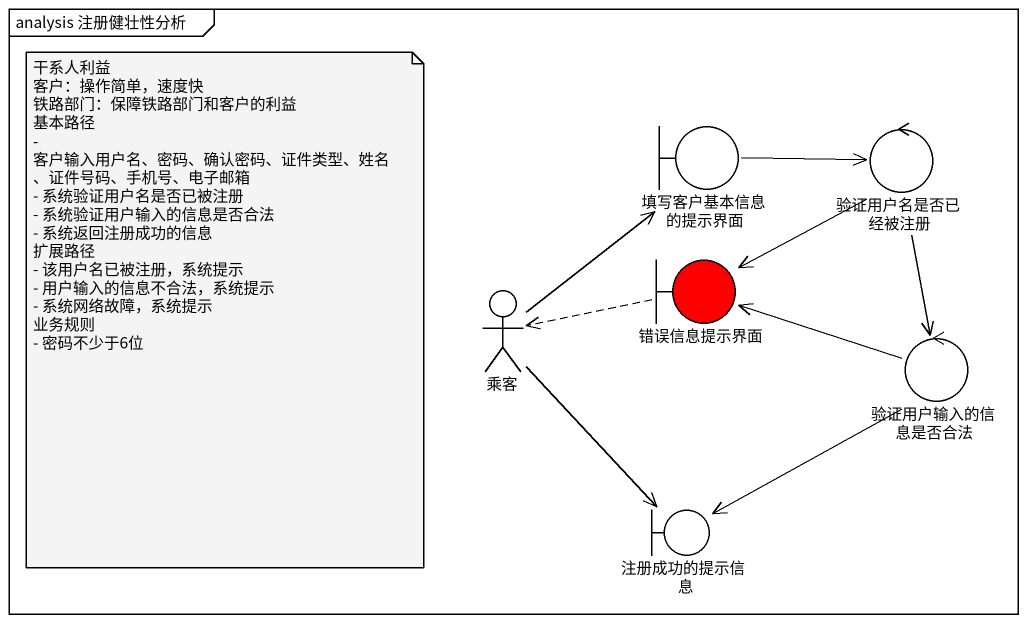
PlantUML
@startuml
mainframe analysis 注册健壮性分析
boundary 填写客户基本信息的提示界面
control 验证用户名是否已经被注册
boundary 错误信息提示界面 #FF0000
actor 乘客
control 验证用户输入的信息是否合法
boundary 注册成功的提示信息
填写客户基本信息的提示界面 -right-> 验证用户名是否已经被注册
验证用户名是否已经被注册 --> 错误信息提示界面
验证用户名是否已经被注册 --> 验证用户输入的信息是否合法
错误信息提示界面 .left.> 乘客
乘客 -up-> 填写客户基本信息的提示界面
乘客 --> 注册成功的提示信息
验证用户输入的信息是否合法 -left-> 错误信息提示界面
验证用户输入的信息是否合法 --> 注册成功的提示信息
note as N1
  干系人利益
  客户：操作简单，速度快
  铁路部门：保障铁路部门和客户的利益
  基本路径
  - 客户输入用户名、密码、确认密码、证件类型、姓名、证件号码、手机号、电子邮箱
  - 系统验证用户名是否已被注册
  - 系统验证用户输入的信息是否合法
  - 系统返回注册成功的信息
  扩展路径
  - 该用户名已被注册，系统提示
  - 用户输入的信息不合法，系统提示
  - 系统网络故障，系统提示
  业务规则
  - 密码不少于6位
end note
@enduml
